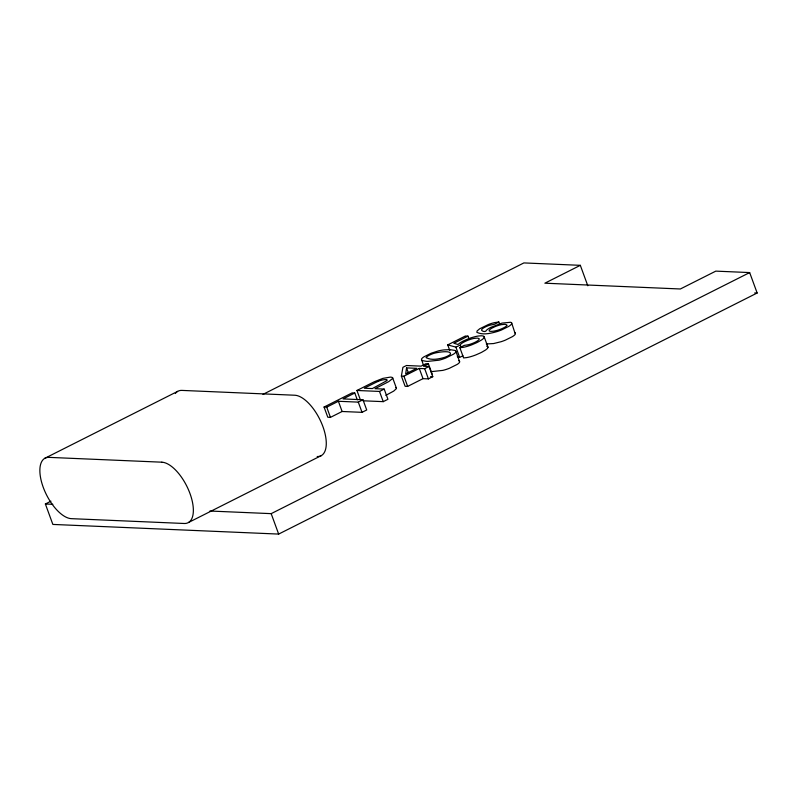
<?xml version="1.0" encoding="UTF-8"?>
<svg xmlns="http://www.w3.org/2000/svg" width="797" height="797" viewBox="0 0 797 797"><rect width="100%" height="100%" fill="white"/><g stroke="black" fill="none" stroke-linecap="round" stroke-linejoin="round"><path stroke-width="1.2" d="M406.57 367.895L405.653 373.923L416.741 368.334L406.57 367.895L408.642 373.574M428.417 363.84L423.625 366.251L429.035 366.481L432.771 376.702L428.417 378.894L423.018 378.655L407.656 386.396L405.115 386.296L401.379 376.074L402.913 367.307L406.47 365.514L421.095 366.142L425.877 363.731L428.417 363.84L432.153 374.062M487.844 347.661L487.186 348.648A13.29 2.919 -20.1 0 1 485.443 350.082L481.996 352.105A20.363 4.473 -20.1 0 1 480.073 353.061L475.869 354.904A12.862 2.829 -20.1 0 1 472.272 356.179A13.27 2.919 -20.1 0 1 471.077 356.548A12.632 2.78 -20.1 0 1 466.763 357.584L463.605 357.933L459.869 347.711L464.193 345.4L468.297 344.752A7.671 1.684 -20.1 0 0 469.742 344.354A8.109 1.783 -20.1 0 0 474.613 342.481L474.942 342.321A10.052 2.212 -20.1 0 0 476.018 341.764L476.357 341.574A8.528 1.873 -20.1 0 0 478.589 340.02L478.867 339.711A10.471 2.301 -20.1 0 0 479.077 339.412A9.763 2.152 -20.1 0 0 479.047 338.595L477.821 338.187A16.627 3.656 -20.1 0 0 476.945 338.137L473.856 338.446A8.618 1.893 -20.1 0 0 471.844 338.914A8.966 1.973 -20.1 0 0 470.987 339.163A8.588 1.883 -20.1 0 0 467.55 340.379L465.418 341.325A12.463 2.74 -20.1 0 0 464.571 341.734A9.684 2.132 -20.1 0 0 461.363 343.676A9.395 2.062 -20.1 0 0 460.287 345.091L455.884 347.123L447.725 344.902L449.807 350.57M499.659 324.279L498.832 322.008L494.718 324.19L489.607 325.256A7.133 1.564 -20.1 0 0 486.15 326.591L485.493 326.9A7.771 1.704 -20.1 0 0 482.334 328.832A11.337 2.491 -20.1 0 0 481.597 330.217C482.474 331.642 485.921 332.239 486.429 330.327A11.616 2.55 -20.1 0 1 487.375 329.49L488.202 328.902A12.872 2.829 -20.1 0 1 490.783 327.378L502.08 323.084L510.518 322.277A16.827 3.696 -20.1 0 1 511.674 322.994L515.32 334.142A12.513 2.75 -20.1 0 1 514.613 335.009A12.901 2.839 -20.1 0 1 512.302 336.703L505.378 340.14A13.4 2.949 -20.1 0 1 501.074 341.714L493.652 343.547L486.29 343.965M44.722 458.345L177.631 391.387M587.797 285.764L580.326 265.331L544.879 283.194L680.359 288.982L715.806 271.129L749.668 272.574L757.15 293.007L278.661 534.08L52.861 524.426L45.379 503.993L50.938 501.193M262.98 394.366L523.878 262.92L580.326 265.331M354.795 393.011L343.079 398.908L362.974 399.765L366.72 409.977L362.027 412.338L342.122 411.491L330.456 417.369L327.796 417.249L324.06 407.038L352.135 392.891L354.795 393.011L357.285 399.815M360.264 399.556L356.936 390.47L371.163 383.307A50.042 10.999 -20.1 0 1 374.46 381.693L382.909 378.376L390.291 377.12A16.936 3.726 -20.1 0 1 391.158 377.18L392.134 377.419A13.24 2.909 -20.1 0 1 392.662 378.426L388.806 381.584L375.018 388.687L384.194 389.075L387.93 399.287L383.237 401.648L363.053 400.791M447.725 344.902L465.338 336.025L467.988 336.135L469.234 339.542M324.06 407.038L326.72 407.147L338.386 401.27L358.291 402.126L362.974 399.765M467.988 336.135L453.852 343.258L458.006 344.483L459.291 343.427A13.908 3.058 -20.1 0 1 463.276 341.046L466.245 339.671A12.931 2.839 -20.1 0 1 470.579 337.998L471.864 337.579A14.884 3.268 -20.1 0 1 473.807 337.011L474.444 336.842A13.28 2.919 -20.1 0 1 478.409 336.005L481.209 335.796A19.905 4.374 -20.1 0 1 482.324 335.866L483.171 336.025A15.86 3.487 -20.1 0 1 484.118 337.45L483.45 338.436A13.29 2.919 -20.1 0 1 481.707 339.871L478.26 341.883A20.363 4.473 -20.1 0 1 476.337 342.849L472.123 344.683A12.862 2.829 -20.1 0 1 468.526 345.968A13.27 2.919 -20.1 0 1 467.341 346.326A12.632 2.78 -20.1 0 1 463.027 347.372L459.869 347.711M401.379 376.074L403.92 376.184L419.282 368.443L424.681 368.672L429.035 366.481M356.936 390.47L379.502 391.437L384.194 389.075M385.818 395.342L393.698 391.098L396.398 388.637A13.24 2.909 -20.1 0 0 395.87 387.631L395.671 387.561M188.5 522.503L321.42 455.545M209.89 511.026L271.179 513.647L749.668 272.574M457.299 356.707L459.63 357.335L462.947 355.811M377.917 381.464L376.084 382.311A46.425 10.212 -20.1 0 0 373.743 383.467L364.289 388.219L372.358 388.567L386.884 380.657A6.765 1.484 -20.1 0 0 387.023 379.88L386.206 379.601A11.487 2.521 -20.1 0 0 385.758 379.571M498.832 322.008L494.479 322.636A11.218 2.461 -20.1 0 0 488.372 324.518L479.645 328.802L477.084 330.974L476.875 332.339C483.131 335.368 490.892 333.305 497.328 331.502A13.4 2.949 -20.1 0 0 501.632 329.918L508.566 326.491A12.901 2.839 -20.1 0 0 510.877 324.787A12.513 2.75 -20.1 0 0 511.584 323.931L511.674 322.994M754.729 292.907L757.15 293.007M430.609 376.602L432.771 376.702M45.379 503.993L52.831 504.312M486.658 346.177L486.917 346.247A15.86 3.487 -20.1 0 1 487.854 347.661M421.503 359.905L421.733 360.234A22.177 4.872 -20.1 0 0 422.32 360.613L426.176 361.3A71.312 15.681 -20.1 0 0 427.929 361.38L439.017 360.184A13.001 2.859 -20.1 0 0 441.12 359.626L442.435 359.218A11.457 2.521 -20.1 0 0 445.682 358.062L453.413 354.227A11.108 2.441 -20.1 0 0 455.306 352.732A13.529 2.979 -20.1 0 0 455.904 351.666L455.615 350.839A22.286 4.902 -20.1 0 0 455.027 350.461L450.713 349.744A78.315 17.215 -20.1 0 0 448.99 349.684L444.098 349.893A22.774 5.001 -20.1 0 0 438.569 350.839L431.087 353.25L423.944 356.837A11.138 2.451 -20.1 0 0 422.061 358.331A13.3 2.929 -20.1 0 0 421.483 359.258L423.576 365.574M484.168 336.782L487.903 346.994M460.307 345.081L461.144 347.353M455.884 347.123L459.63 357.335M455.894 351.288L459.65 361.888A13.529 2.979 -20.1 0 1 459.052 362.944A11.108 2.441 -20.1 0 1 457.149 364.438L449.428 368.274A11.457 2.521 -20.1 0 1 446.171 369.439L444.865 369.838A13.001 2.859 -20.1 0 1 442.763 370.396L431.665 371.601A71.312 15.681 -20.1 0 1 430.868 371.571M424.681 368.672L428.417 378.894M419.282 368.443L423.018 378.655M403.92 376.184L407.656 386.396M392.682 377.967L396.418 388.179M379.502 391.437L383.237 401.648M358.291 402.126L362.027 412.338M338.386 401.27L342.122 411.491M326.72 407.147L330.456 417.369M271.179 513.647L278.661 534.08M459.64 361.499L459.351 361.051A22.286 4.902 -20.1 0 0 458.763 360.672M317.186 456.532A33.454 15.273 63.3 0 0 322.915 426.604A33.454 15.273 63.3 0 0 294.76 395.232L181.855 390.4A33.454 15.273 63.3 0 0 175.33 393.489M377.868 381.424A7.522 1.654 -20.1 0 1 385.648 379.621M514.593 332.588A16.827 3.696 -20.1 0 1 515.42 333.216M426.236 357.644C431.336 360.652 439.027 359.029 444.696 357.305A6.794 1.494 -20.1 0 0 447.157 356.299L448.621 355.562A6.774 1.494 -20.1 0 0 450.215 354.526C452.885 349.514 435.431 352.473 432.651 353.778A6.934 1.524 -20.1 0 0 430.171 354.795L429.782 354.974A8.299 1.823 -20.1 0 0 428.696 355.532L428.079 355.89A6.645 1.464 -20.1 0 0 426.754 356.847L426.236 357.644M506.762 325.515L506.025 326.352A7.382 1.624 -20.1 0 1 504.093 327.617A8.518 1.873 -20.1 0 1 499.151 329.739A9.136 2.012 -20.1 0 1 494.509 330.994A12.812 2.819 -20.1 0 1 490.972 331.373A13.589 2.989 -20.1 0 1 490.294 331.333L489.438 331.094A8.817 1.943 -20.1 0 1 489.308 330.187A9.684 2.132 -20.1 0 1 489.527 329.908L489.667 329.759A8.319 1.833 -20.1 0 1 491.938 328.145L494.479 326.89A7.9 1.733 -20.1 0 1 498.025 325.545L498.424 325.425A8.966 1.973 -20.1 0 1 499.659 325.066A8.488 1.863 -20.1 0 1 501.592 324.628L504.591 324.339A17.295 3.806 -20.1 0 1 505.457 324.389L506.822 324.947A8.897 1.953 -20.1 0 1 506.762 325.515M161.841 462.19L48.946 457.368A33.454 15.273 63.3 0 0 43.227 487.286A33.454 15.273 63.3 0 0 71.381 518.658L184.276 523.49A33.454 15.273 63.3 0 0 189.995 493.562A33.454 15.273 63.3 0 0 161.841 462.19"/></g></svg>
